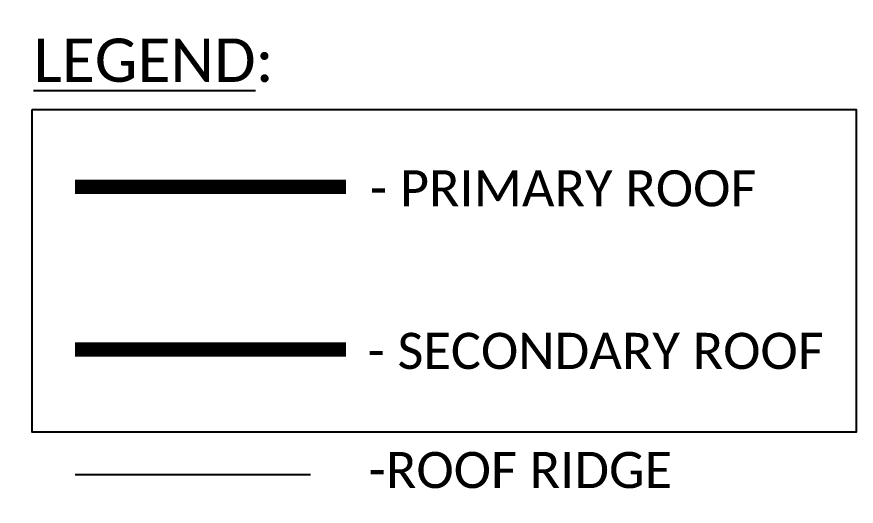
# Model space of a CAD drawing. Header units: millimetres. Extents: x -620 to 116137, y -21481 to 17722.
# Drawn here: x 13502 to 15825, y -2715 to -1361 of the extents above; entities that cross this region are included whole.
import ezdxf

# ---------------------------------------------------------------- set-up
doc = ezdxf.new("R2010")
doc.units = ezdxf.units.MM
doc.header["$LTSCALE"] = 150
doc.linetypes.add('DASHED', pattern=[0.75, 0.5, -0.25])
for name, color, linetype, true_color in [('ad-Primary Roof', 5, 'Continuous', 0x0000ff), ('ad-Ridge', 7, 'Continuous', 0xa56752), ('ad-Secondary Roof', 6, 'Continuous', 0xff00ff)]:
    doc.layers.add(name, color=color, linetype=linetype, true_color=true_color)
doc.layers.add('ad-Text main', color=7, linetype='Continuous')
doc.styles.get("Standard").update_dxf_attribs({"font": 'calibril.ttf'})

# ---------------------------------------------------------------- blocks, each defined once
blk = doc.blocks.new('1215E_Roof Plan')
at = {"layer": 'ad-Primary Roof', "linetype": 'DASHED', "ltscale": 2, "const_width": 40}
blk.add_lwpolyline([(13663.8, -1831.5), (14413.8, -1831.5)], dxfattribs=at)
at = {"layer": 'ad-Secondary Roof', "linetype": 'DASHED', "ltscale": 2, "const_width": 40}
blk.add_lwpolyline([(13663.8, -2281.1), (14413.8, -2281.1)], dxfattribs=at)
at = {"layer": 'Defpoints'}
blk.add_lwpolyline([(13545, -1618.1), (15825.3, -1618.1), (15825.3, -2510), (13545, -2510)], close=True, dxfattribs=at)
at = {"layer": 'ad-Text main', "insert": (13880.8, -1482.1), "char_height": 120, "width": 636.754, "attachment_point": 5, "bg_fill": 2}
blk.add_mtext('{\\LLEGEND}:', dxfattribs=at)
at = {"layer": 'ad-Text main', "char_height": 100, "attachment_point": 5, "bg_fill": 2}
for s, insert, width in [('- PRIMARY ROOF', (15014.2, -1836.2), 1048.025), ('- SECONDARY ROOF', (15104.1, -2285.8), 1266.165)]:
    blk.add_mtext(s, dxfattribs=dict(at, insert=insert, width=width))
blk = doc.blocks.new('1215_East Villa')
blk.add_blockref('1215E_Roof Plan', (0, 0))

msp = doc.modelspace()

# ---------------------------------------------------------------- linework, layer by layer
at = {"layer": 'ad-Ridge'}
msp.add_lwpolyline([(13663.8, -2626.9), (14413.8, -2626.9)], dxfattribs=at)

# ---------------------------------------------------------------- next in the draw order: texts
at = {"layer": 'ad-Text main', "insert": (14895.9, -2615.2), "char_height": 100, "width": 1061.069, "attachment_point": 5, "bg_fill": 2}
msp.add_mtext('-ROOF RIDGE', dxfattribs=at)

# ---------------------------------------------------------------- next in the draw order: block references
msp.add_blockref('1215_East Villa', (0, 0))

# ---------------------------------------------------------------- next in the draw order: linework, layer by layer
at = {"layer": 'ad-Primary Roof', "const_width": 40}
msp.add_lwpolyline([(13663.8, -1831.5), (14413.8, -1831.5)], dxfattribs=at)
at = {"layer": 'ad-Secondary Roof', "const_width": 40}
msp.add_lwpolyline([(13663.8, -2281.1), (14413.8, -2281.1)], dxfattribs=at)

doc.saveas('drawing.dxf')
